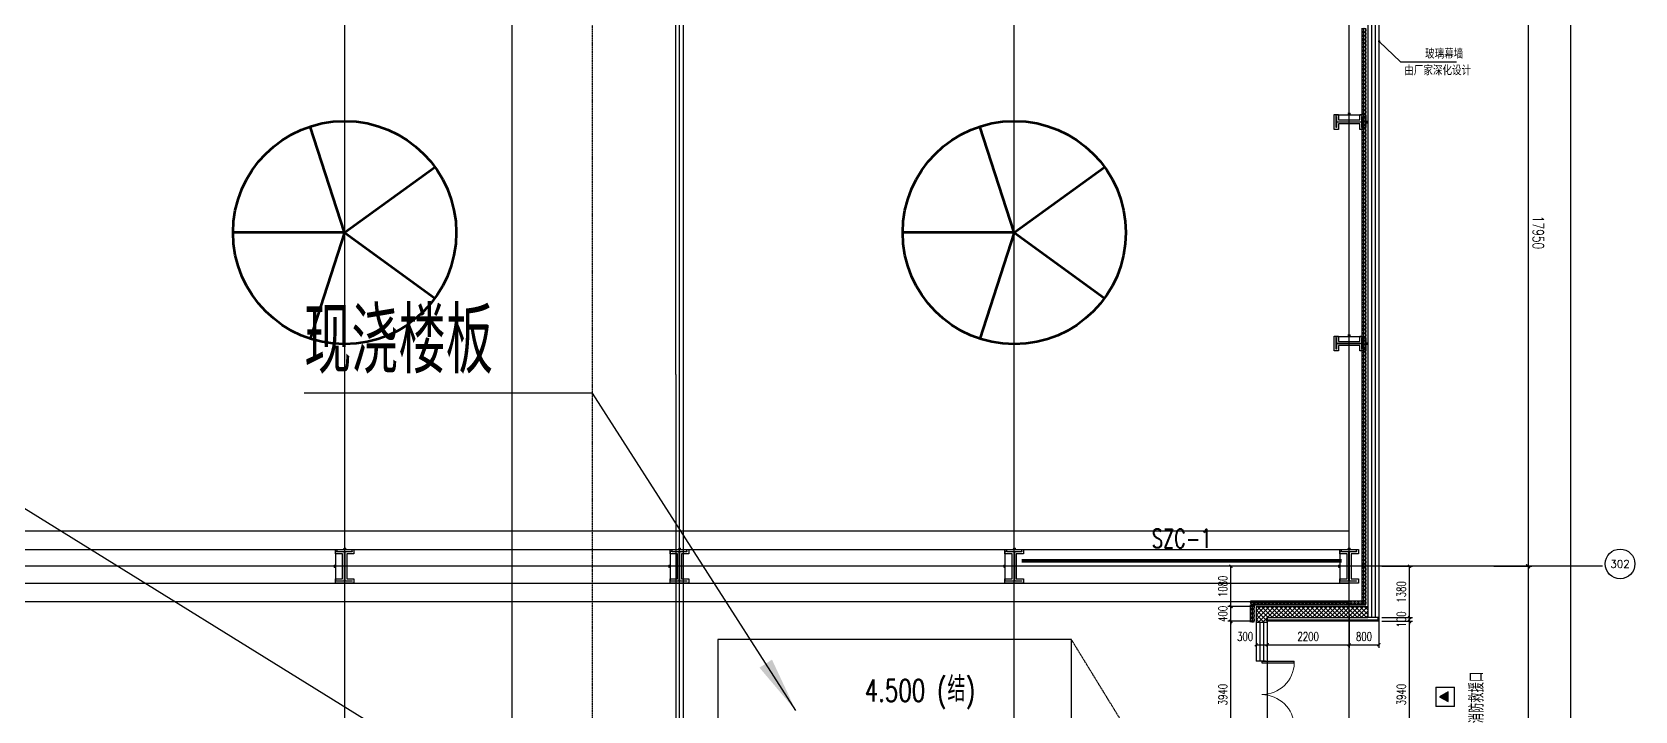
# Model space of a CAD drawing. Extents: x -954573 to 446329, y 489853 to 1226784.
# Drawn here: x -164257 to -121170, y 562979 to 581239 of the extents above; entities that cross this region are included whole.
import ezdxf
from ezdxf.enums import TextEntityAlignment as Align

# ---------------------------------------------------------------- set-up
doc = ezdxf.new("R2010")
doc.units = 0
doc.header["$LTSCALE"] = 10
doc.header["$MEASUREMENT"] = 0
for name, pattern in [('10平面$0$CENTER', [2, 1.25, -0.25, 0.25, -0.25]), ('10平面$0$DOTE', [2.42, 2, -0.2, 0.02, -0.2]), ('10平面$1$DASH', [0.35, 0.25, -0.1])]:
    doc.linetypes.add(name, pattern=pattern)
doc.layers.get('Defpoints').update_dxf_attribs({"color": 210})
for name, color, linetype in [('10平面$0$10平面$0$WINDOW', 8, 'Continuous'), ('10平面$0$A-AXIS-D', 8, 'Continuous'), ('10平面$0$A-AXIS-DOTE', 8, '10平面$0$DOTE'), ('10平面$0$A-AXIS-DP', 8, 'Continuous'), ('10平面$0$A-AXIS-SYMB', 8, 'Continuous'), ('10平面$0$A-CURTAIN', 8, 'Continuous'), ('10平面$0$A-HATCH-2', 8, 'Continuous'), ('10平面$0$A-HRAIL', 8, 'Continuous'), ('10平面$0$A-LIN-V', 8, 'Continuous'), ('10平面$0$A-SFCE', 8, 'Continuous'), ('10平面$0$A-TEXT', 8, 'Continuous'), ('10平面$0$A-WINDOW', 8, 'Continuous'), ('10平面$0$A-加建区域', 252, 'Continuous'), ('10平面$0$AS-COLN', 8, 'Continuous'), ('10平面$0$AS-WALL', 8, 'Continuous'), ('10平面$0$CURTWALL', 8, 'Continuous'), ('10平面$0$DIM_SYMB', 8, 'Continuous'), ('10平面$0$PUB_HATCH', 8, 'Continuous'), ('10平面$0$PUB_TEXT', 8, 'Continuous'), ('10平面$0$RP-N2-01$0$$0$A-WIND-J', 8, 'Continuous'), ('10平面$0$RP-N2-01$0$A-WIND-J', 8, 'Continuous'), ('10平面$0$WINDOW', 8, 'Continuous'), ('A-LIN-V', 9, 'Continuous'), ('建-引出', 3, 'Continuous')]:
    doc.layers.add(name, color=color, linetype=linetype)
doc.layers.add('10平面$0$THIN', color=7, linetype='Continuous', lineweight=0)
doc.layers.add('10平面$0$柱间支撑', color=6, linetype='10平面$0$CENTER', lineweight=0)
doc.styles.add('10平面$0$_TCH_AXIS', font='COMPLEX', dxfattribs={"bigfont": 'GBCBIG'})
doc.styles.add('10平面$0$_TCH_DIM', font='SIMPLEX', dxfattribs={"bigfont": 'GBCBIG'})
doc.styles.add('10平面$0$_TCH_DIM_T3', font='SIMPLEX', dxfattribs={"width": 0.705882, "bigfont": 'GBCBIG'})
doc.styles.add('10平面$0$A-DIM_T3', font='SIMPLEX', dxfattribs={"width": 0.705882, "bigfont": 'GBCBIG'})
doc.styles.add('10平面$0$A-STANDARD', font='SIMPLEX', dxfattribs={"bigfont": 'GBCBIG'})
doc.styles.add('10平面$0$TSSD_Rein', font='tj-romans1.shx', dxfattribs={"width": 0.7, "bigfont": 'tj-hztxt.shx'})
doc.styles.add('A-STANDARD', font='SIMPLEX', dxfattribs={"bigfont": 'GBCBIG'})
doc.dimstyles.new('10平面$0$_TCH_ARCH&&10', dxfattribs={"dimtxt": 29.75, "dimasz": 10, "dimexe": 10, "dimexo": 10, "dimgap": 12.625, "dimtad": 1, "dimdec": 0, "dimzin": 0, "dimdsep": 46, "dimtxsty": '10平面$0$_TCH_DIM_T3', "dimblk": '10平面$0$_ArchTick', "dimcen": 0.09, "dimclrt": 7, "dimazin": 2, "dimtfac": 1, "dimtdec": 0, "dimtix": 1, "dimtmove": 2, "dimatfit": 3, "dimfxl": 0, "dimtolj": 1, "dimtzin": 0, "dimarcsym": 0})
doc.dimstyles.new('10平面$0$_TCH_ARCH&&100', dxfattribs={"dimtxt": 297.5, "dimasz": 100, "dimexe": 100, "dimexo": 100, "dimgap": 126.25, "dimtad": 1, "dimdec": 0, "dimzin": 0, "dimdsep": 46, "dimtxsty": '10平面$0$_TCH_DIM_T3', "dimblk": '10平面$0$_ArchTick', "dimcen": 0.09, "dimclrt": 7, "dimazin": 2, "dimtfac": 1, "dimtdec": 0, "dimtix": 1, "dimtmove": 2, "dimatfit": 3, "dimfxl": 0, "dimtolj": 1, "dimtzin": 0, "dimarcsym": 0})
doc.dimstyles.new('10平面$0$_TCH_ARCH&&80', dxfattribs={"dimtxt": 238, "dimasz": 80, "dimexe": 80, "dimexo": 80, "dimgap": 101, "dimtad": 1, "dimdec": 0, "dimzin": 0, "dimdsep": 46, "dimtxsty": '10平面$0$_TCH_DIM_T3', "dimblk": '10平面$0$_ArchTick', "dimcen": 0.09, "dimclrt": 7, "dimazin": 2, "dimtfac": 1, "dimtdec": 0, "dimtix": 1, "dimtmove": 2, "dimatfit": 3, "dimfxl": 0, "dimtolj": 1, "dimtzin": 0, "dimarcsym": 0})
doc.dimstyles.new('10平面$0$A-DIM&&100', dxfattribs={"dimtxt": 297.5, "dimasz": 100, "dimexe": 100, "dimexo": 100, "dimgap": 126.25, "dimtad": 1, "dimdec": 0, "dimzin": 0, "dimdsep": 46, "dimtxsty": '10平面$0$A-DIM_T3', "dimblk": '10平面$0$_ArchTick', "dimcen": 0.09, "dimclrt": 7, "dimazin": 2, "dimtfac": 1, "dimtdec": 0, "dimtix": 1, "dimtmove": 2, "dimatfit": 3, "dimfxl": 0, "dimtolj": 1, "dimtzin": 0, "dimarcsym": 0})
pattern_1 = [(45, (60, 0), (-60.000061, 60.000061), []), (135, (60, 0), (-60.000061, -60.000061), [])]

# ---------------------------------------------------------------- blocks, each defined once
blk = doc.blocks.new('10平面$0$_ArchTick')
at = {"color": 0, "linetype": 'ByBlock', "const_width": 0.4}
blk.add_lwpolyline([(-0.5, -0.5), (0.5, 0.5)], dxfattribs=at)
blk = doc.blocks.new('*D3007')
at = {"layer": '10平面$0$A-AXIS-D', "color": 0, "lineweight": -2}
for p, q in [((95776, -220000), (96792, -220000)), ((96692, -220000), (96692, -237950)), ((95776, -237950), (96792, -237950))]:
    blk.add_line(p, q, dxfattribs=at)
at = {"layer": 'Defpoints', "color": 0}
for p in [(95676, -220000), (95676, -237950), (96692, -237950)]:
    blk.add_point(p, dxfattribs=at)
at = {"layer": '10平面$0$A-AXIS-D', "color": 0, "lineweight": -2, "xscale": 100, "yscale": 100, "zscale": 100}
for p, rotation in [((96692, -220000), 90), ((96692, -237950), 270)]:
    blk.add_blockref('10平面$0$_ArchTick', p, dxfattribs=dict(at, rotation=rotation))
at = {"layer": '10平面$0$A-AXIS-D', "color": 7, "insert": (96967, -228975), "char_height": 297.5, "attachment_point": 5, "rotation": 270, "style": '10平面$0$A-DIM_T3'}
blk.add_mtext('\\A1;17950', dxfattribs=at)
blk = doc.blocks.new('*D3008')
at = {"layer": '10平面$0$A-AXIS-D', "color": 0, "lineweight": -2}
for p, q in [((95776, -237950), (96792, -237950)), ((96692, -237950), (96692, -255900)), ((95776, -255900), (96792, -255900))]:
    blk.add_line(p, q, dxfattribs=at)
at = {"layer": 'Defpoints', "color": 0}
for p in [(95676, -237950), (95676, -255900), (96692, -255900)]:
    blk.add_point(p, dxfattribs=at)
at = {"layer": '10平面$0$A-AXIS-D', "color": 0, "lineweight": -2, "xscale": 100, "yscale": 100, "zscale": 100}
for p, rotation in [((96692, -237950), 90), ((96692, -255900), 270)]:
    blk.add_blockref('10平面$0$_ArchTick', p, dxfattribs=dict(at, rotation=rotation))
at = {"layer": '10平面$0$A-AXIS-D', "color": 7, "insert": (96967, -246925), "char_height": 297.5, "attachment_point": 5, "rotation": 270, "style": '10平面$0$A-DIM_T3'}
blk.add_mtext('\\A1;17950', dxfattribs=at)
blk = doc.blocks.new('*D3084')
at = {"layer": '10平面$0$A-AXIS-D', "color": 0, "lineweight": -2}
for p, q in [((96036, -183400), (97932, -183400)), ((97832, -183400), (97832, -256600)), ((96036, -256600), (97932, -256600))]:
    blk.add_line(p, q, dxfattribs=at)
at = {"layer": 'Defpoints', "color": 0}
for p in [(95936, -183400), (95936, -256600), (97832, -256600)]:
    blk.add_point(p, dxfattribs=at)
at = {"layer": '10平面$0$A-AXIS-D', "color": 0, "lineweight": -2, "xscale": 100, "yscale": 100, "zscale": 100}
for p, rotation in [((97832, -183400), 90), ((97832, -256600), 270)]:
    blk.add_blockref('10平面$0$_ArchTick', p, dxfattribs=dict(at, rotation=rotation))
at = {"layer": '10平面$0$A-AXIS-D', "color": 7, "insert": (98107, -220000), "char_height": 297.5, "attachment_point": 5, "rotation": 270, "style": '10平面$0$_TCH_DIM_T3'}
blk.add_mtext('\\A1;73200', dxfattribs=at)
blk = doc.blocks.new('10平面$0$4324324')
at = {"layer": '10平面$0$A-HATCH-2', "linetype": '10平面$1$DASH'}
for p, q in [((-313054.2, 567820), (-128854.2, 567820)), ((-313054.2, 567320), (-128854.2, 567320)), ((-313054.2, 566419.9), (-128854.2, 566419.9)), ((-313054.2, 565919.9), (-128854.2, 565919.9))]:
    blk.add_line(p, q, dxfattribs=at)
blk = doc.blocks.new('10平面$0$w4324324')
at = {"layer": '10平面$0$A-HATCH-2', "lineweight": 60}
for q in [(-1694760, 686605), (-1697614, 684532), (-1691907, 684532), (-1696524, 681178), (-1692997, 681178)]:
    blk.add_line((-1694760, 683605), q, dxfattribs=at)
blk.add_circle((-1694760, 683605), 3000, dxfattribs=at)
blk = doc.blocks.new('10平面$0$342343')
at = {"layer": '10平面$0$A-LIN-V'}
for p in [(1048660, -44444), (1048660, -62444)]:
    blk.add_blockref('10平面$0$w4324324', p, dxfattribs=at)
blk = doc.blocks.new('*D3408')
at = {"layer": '10平面$0$A-AXIS-DP', "color": 0, "lineweight": -2}
for p, q in [((-165054, 621030), (-165054, 621079)), ((-165054, 621069), (-164654, 621069)), ((-164654, 621030), (-164654, 621079))]:
    blk.add_line(p, q, dxfattribs=at)
at = {"layer": 'Defpoints', "color": 0}
for p in [(-165054, 621020), (-164654, 621069), (-164654, 621020)]:
    blk.add_point(p, dxfattribs=at)
at = {"layer": '10平面$0$A-AXIS-DP', "color": 0, "lineweight": -2, "xscale": 10, "yscale": 10, "zscale": 10, "rotation": 180}
blk.add_blockref('10平面$0$_ArchTick', (-165054, 621069), dxfattribs=at)
at = {"layer": '10平面$0$A-AXIS-DP', "color": 0, "lineweight": -2, "xscale": 10, "yscale": 10, "zscale": 10}
blk.add_blockref('10平面$0$_ArchTick', (-164654, 621069), dxfattribs=at)
at = {"layer": '10平面$0$A-AXIS-DP', "color": 7, "insert": (-164854, 621096), "char_height": 29.8, "attachment_point": 5, "style": '10平面$0$_TCH_DIM_T3'}
blk.add_mtext('\\A1;400', dxfattribs=at)
blk = doc.blocks.new('*D3409')
at = {"layer": '10平面$0$A-AXIS-DP', "color": 0, "lineweight": -2}
for p, q in [((-165064, 621020), (-165105, 621020)), ((-165095, 620220), (-165095, 621020)), ((-165064, 620220), (-165105, 620220))]:
    blk.add_line(p, q, dxfattribs=at)
at = {"layer": 'Defpoints', "color": 0}
for p in [(-165095, 621020), (-165054, 621020), (-165054, 620220)]:
    blk.add_point(p, dxfattribs=at)
at = {"layer": '10平面$0$A-AXIS-DP', "color": 0, "lineweight": -2, "xscale": 10, "yscale": 10, "zscale": 10}
for p, rotation in [((-165095, 621020), 90), ((-165095, 620220), 270)]:
    blk.add_blockref('10平面$0$_ArchTick', p, dxfattribs=dict(at, rotation=rotation))
at = {"layer": '10平面$0$A-AXIS-DP', "color": 7, "insert": (-165123, 620620), "char_height": 29.8, "attachment_point": 5, "rotation": 90, "style": '10平面$0$_TCH_DIM_T3'}
blk.add_mtext('\\A1;800', dxfattribs=at)
blk = doc.blocks.new('*D3404')
at = {"layer": '10平面$0$A-AXIS-DP', "color": 0, "lineweight": -2}
for p, q in [((-195790, 766880), (-195790, 766929)), ((-195790, 766919), (-195490, 766919)), ((-195490, 766880), (-195490, 766929))]:
    blk.add_line(p, q, dxfattribs=at)
at = {"layer": 'Defpoints', "color": 0}
for p in [(-195790, 766870), (-195490, 766919), (-195490, 766870)]:
    blk.add_point(p, dxfattribs=at)
at = {"layer": '10平面$0$A-AXIS-DP', "color": 0, "lineweight": -2, "xscale": 10, "yscale": 10, "zscale": 10, "rotation": 180}
blk.add_blockref('10平面$0$_ArchTick', (-195790, 766919), dxfattribs=at)
at = {"layer": '10平面$0$A-AXIS-DP', "color": 0, "lineweight": -2, "xscale": 10, "yscale": 10, "zscale": 10}
blk.add_blockref('10平面$0$_ArchTick', (-195490, 766919), dxfattribs=at)
at = {"layer": '10平面$0$A-AXIS-DP', "color": 7, "insert": (-195640, 766946), "char_height": 29.8, "attachment_point": 5, "style": '10平面$0$_TCH_DIM_T3'}
blk.add_mtext('\\A1;300', dxfattribs=at)
blk = doc.blocks.new('*D3405')
at = {"layer": '10平面$0$A-AXIS-DP', "color": 0, "lineweight": -2}
for p, q in [((-195800, 766820), (-195841, 766820)), ((-195831, 766120), (-195831, 766820)), ((-195800, 766120), (-195841, 766120))]:
    blk.add_line(p, q, dxfattribs=at)
at = {"layer": 'Defpoints', "color": 0}
for p in [(-195831, 766820), (-195790, 766820), (-195790, 766120)]:
    blk.add_point(p, dxfattribs=at)
at = {"layer": '10平面$0$A-AXIS-DP', "color": 0, "lineweight": -2, "xscale": 10, "yscale": 10, "zscale": 10}
for p, rotation in [((-195831, 766820), 90), ((-195831, 766120), 270)]:
    blk.add_blockref('10平面$0$_ArchTick', p, dxfattribs=dict(at, rotation=rotation))
at = {"layer": '10平面$0$A-AXIS-DP', "color": 7, "insert": (-195859, 766470), "char_height": 29.8, "attachment_point": 5, "rotation": 90, "style": '10平面$0$_TCH_DIM_T3'}
blk.add_mtext('\\A1;700', dxfattribs=at)
blk = doc.blocks.new('10平面$0$RP-N2-01$0$$0$xfjy')
at = {"layer": '10平面$0$RP-N2-01$0$$0$A-WIND-J'}
h = blk.add_hatch(color=256, dxfattribs=at)
h.dxf.hatch_style = 1
h.paths.add_polyline_path([(1141876, -26214), (1142135, -26214), (1142005, -25989)])
at = {"layer": '10平面$0$RP-N2-01$0$$0$A-WIND-J', "const_width": 25}
blk.add_lwpolyline([(1141755, -25889), (1141755, -26389), (1142255, -26389), (1142255, -25889)], close=True, dxfattribs=at)
at = {"layer": '10平面$0$RP-N2-01$0$$0$A-WIND-J'}
for points in [[(1141755, -26389), (1142255, -26389), (1142255, -25889), (1141755, -25889)], [(1141876, -26214), (1142135, -26214), (1142005, -25989)]]:
    blk.add_lwpolyline(points, close=True, dxfattribs=at)
blk = doc.blocks.new('10平面$0$RP-N2-01$0$xfjy')
at = {"layer": '10平面$0$RP-N2-01$0$$0$A-WIND-J'}
blk.add_blockref('10平面$0$RP-N2-01$0$$0$xfjy', (0, 0), dxfattribs=at)
blk = doc.blocks.new('10平面$0$1232')
at = {"layer": '10平面$0$RP-N2-01$0$A-WIND-J', "rotation": 90}
blk.add_blockref('10平面$0$RP-N2-01$0$xfjy', (-152409, -578645, 0), dxfattribs=at)
at = {"layer": '10平面$0$A-TEXT', "style": '10平面$0$_TCH_DIM'}
blk.add_text('消防救援口', height=384.1, rotation=90, dxfattribs=at).set_placement((-125237, 562649, 0))
blk = doc.blocks.new('10平面$0$333')
at = {"layer": '10平面$0$A-加建区域', "linetype": '10平面$1$DASH'}
for p, q in [((-146958.2, 584432), (-146954.2, 552120)), ((-146758.2, 584432), (-146754.2, 552120))]:
    blk.add_line(p, q, dxfattribs=at)
blk = doc.blocks.new('10平面$0$23124232432')
at = {"layer": '10平面$0$柱间支撑', "const_width": 100}
blk.add_lwpolyline([(-129054, 567020), (-137654, 567020)], dxfattribs=at)
at = {"layer": '10平面$0$THIN', "style": '10平面$0$TSSD_Rein', "width": 0.7}
blk.add_text('SZC-1', height=500, dxfattribs=at).set_placement((-133354, 567220), align=Align.BOTTOM_CENTER)
blk = doc.blocks.new('10平面$0$99平面图例外参$0$$LinePat$圆环')
for points in [[(0, 150), (300, 150)], [(0, 0), (300, 0)], [(0, -150), (300, -150)]]:
    blk.add_lwpolyline(points)
at = {"color": 0}
blk.add_circle((150, 0), 150, dxfattribs=at)
blk = doc.blocks.new('10平面$0$34242343243')
at = {"layer": '10平面$0$A-HRAIL', "yscale": 0.3333333333333333, "zscale": 0.3333333333333333, "rotation": 90}
for p, xscale in [((-128454, 581239), 0.3333686689378101), ((-128454, 581139), 0.3333686689378101), ((-128454, 581039), 0.3333686689378101), ((-128454, 580939), 0.3333686689378101), ((-128454, 580839), 0.3333686689378101), ((-128454, 580739), 0.3333686689378101), ((-128454, 580639), 0.3333686689378101), ((-128454, 580539), 0.3333686689378101), ((-128454, 580439), 0.3333686689378101), ((-128454, 580339), 0.3333686689378101), ((-128454, 580239), 0.3333686689378101), ((-128454, 580139), 0.3333686689378101), ((-128454, 580039), 0.3333686689378101), ((-128454, 579938), 0.3333686689378101), ((-128454, 579838), 0.3333686689378101), ((-128454, 579738), 0.3333686689378101), ((-128454, 579638), 0.3333686689378101), ((-128454, 579538), 0.3333686689378101), ((-128454, 579438), 0.3333686689378101), ((-128454, 579338), 0.3333686689378101), ((-128454, 579238), 0.3333686689378101), ((-128454, 579138), 0.3333686689378101), ((-128454, 579038), 0.3333686689378101), ((-128454, 578938), 0.3333686689378101), ((-128454, 578838), 0.3333686689378101), ((-128454, 578738), 0.3333686689378101), ((-128454, 578638), 0.3333686689378101), ((-128454, 578538), 0.3333686689378101), ((-128454, 578438), 0.3333686689378101), ((-128454, 578338), 0.3333686689378101), ((-128454, 578238), 0.3333686689378101), ((-128454, 578138), 0.3333686689378101), ((-128454, 578038), 0.3333686689378101), ((-128454, 577938), 0.3333686689378101), ((-128454, 577838), 0.3333686689378101), ((-128454, 577738), 0.3333686689378101), ((-128454, 577638), 0.3333686689378101), ((-128454, 577538), 0.3333686689378101), ((-128454, 577438), 0.3333686689378101), ((-128454, 577338), 0.3333686689378101), ((-128454, 577238), 0.3333686689378101), ((-128454, 577138), 0.3333686689378101), ((-128454, 577038), 0.3333686689378101), ((-128454, 576938), 0.3333686689378101), ((-128454, 576838), 0.3333686689378101), ((-128454, 576738), 0.3333686689378101), ((-128454, 576638), 0.3333686689378101), ((-128454, 576538), 0.3333686689378101), ((-128454, 576438), 0.3333686689378101), ((-128454, 576338), 0.3333686689378101), ((-128454, 576238), 0.3333686689378101), ((-128454, 576138), 0.3333686689378101), ((-128454, 576038), 0.3333686689378101), ((-128454, 575938), 0.3333686689378101), ((-128454, 575838), 0.3333686689378101), ((-128454, 575738), 0.3333686689378101), ((-128454, 575638), 0.3333686689378101), ((-128454, 575538), 0.3333686689378101), ((-128454, 575438), 0.3333686689378101), ((-128454, 575338), 0.3333686689378101), ((-128454, 575238), 0.3333686689378101), ((-128454, 575138), 0.3333686689378101), ((-128454, 575038), 0.3333686689378101), ((-128454, 574938), 0.3333686689378101), ((-128454, 574838), 0.3333686689378101), ((-128454, 574738), 0.3333686689378101), ((-128454, 574638), 0.3333686689378101), ((-128454, 574538), 0.3333686689378101), ((-128454, 574438), 0.3333686689378101), ((-128454, 574338), 0.3333686689378101), ((-128454, 574238), 0.3333686689378101), ((-128454, 574138), 0.3333686689378101), ((-128454, 574038), 0.3333686689378101), ((-128454, 573938), 0.3333686689378101), ((-128454, 573838), 0.3333686689378101), ((-128454, 573738), 0.3333686689378101), ((-128454, 573638), 0.3333686689378101), ((-128454, 573538), 0.3333686689378101), ((-128454, 573438), 0.3333686689378101), ((-128454, 573338), 0.3333686689378101), ((-128454, 573238), 0.3333686689378101), ((-128454, 573138), 0.3333686689378101), ((-128454, 573038), 0.3333686689378101), ((-128454, 572938), 0.3333686689378101), ((-128454, 572838), 0.3333686689378101), ((-128454, 572738), 0.3333686689378101), ((-128454, 572638), 0.3333686689378101), ((-128454, 572538), 0.3333686689378101), ((-128454, 572438), 0.3333686689378101), ((-128454, 572338), 0.3333686689378101), ((-128454, 572238), 0.3333686689378101), ((-128454, 572138), 0.3333686689378101), ((-128454, 572038), 0.3333686689378101), ((-128454, 571938), 0.3333686689378101), ((-128454, 571838), 0.3333686689378101), ((-128454, 571738), 0.3333686689378101), ((-128454, 571638), 0.3333686689378101), ((-128454, 571538), 0.3333686689378101), ((-128454, 571438), 0.3333686689378101), ((-128454, 571338), 0.3333686689378101), ((-128454, 571238), 0.3333686689378101), ((-128454, 571138), 0.3333686689378101), ((-128454, 571038), 0.3333686689378101), ((-128454, 570938), 0.3333686689378101), ((-128454, 570838), 0.3333686689378101), ((-128454, 570738), 0.3333686689378101), ((-128454, 570638), 0.3333686689378101), ((-128454, 570537), 0.3333686689378101), ((-128454, 570437), 0.3333686689378101), ((-128454, 570337), 0.3333686689378101), ((-128454, 570237), 0.3333686689378101), ((-128454, 570137), 0.3333686689378101), ((-128454, 570037), 0.3333686689378101), ((-128454, 569937), 0.3333686689378101), ((-128454, 569837), 0.3333686689378101), ((-128454, 569737), 0.3333686689378101), ((-128454, 569637), 0.3333686689378101), ((-128454, 569537), 0.3333686689378101), ((-128454, 569437), 0.3333686689378101), ((-128454, 569337), 0.3333686689378101), ((-128454, 569237), 0.3333686689378101), ((-128454, 569137), 0.3333686689378101), ((-128454, 569037), 0.3333686689378101), ((-128454, 568937), 0.3333686689378101), ((-128454, 568837), 0.3333686689378101), ((-128454, 568737), 0.3333686689378101), ((-128454, 568637), 0.3333686689378101), ((-128454, 568537), 0.3333686689378101), ((-128454, 568437), 0.3333686689378101), ((-128454, 568337), 0.3333686689378101), ((-128454, 568237), 0.3333686689378101), ((-128454, 568137), 0.3333686689378101), ((-128454, 568037), 0.3333686689378101), ((-128454, 567937), 0.3333686689378101), ((-128454, 567837), 0.3333686689378101), ((-128454, 567737), 0.3333686689378101), ((-128454, 567637), 0.3333686689378101), ((-128454, 567537), 0.3333686689378101), ((-128454, 567437), 0.3333686689378101), ((-128454, 567337), 0.3333686689378101), ((-128454, 567237), 0.3333686689378101), ((-128454, 567137), 0.3333686689378101), ((-128454, 567037), 0.3333686689378101), ((-128454, 566937), 0.3333686689378101), ((-128454, 566837), 0.3333686689378101), ((-128454, 566737), 0.3333686689378101), ((-128454, 566637), 0.3333686689378101), ((-128454, 566537), 0.3333686689378101), ((-128454, 566437), 0.3333686689378101), ((-128454, 566337), 0.3333686689378101), ((-128454, 566237), 0.3333686689378101), ((-128454, 566137), 0.3333686689378101), ((-131454, 565720), 0.3916666672227438), ((-128454, 566037), 0.3333686689378101), ((-128454, 565937), 0.3333686689378101), ((-128454, 565837), 0.3333686689378101), ((-131454, 565602), 0.3916666672227438), ((-131454, 565485), 0.3916666672227438), ((-131454, 565367), 0.3916666672227438)]:
    blk.add_blockref('10平面$0$99平面图例外参$0$$LinePat$圆环', p, dxfattribs=dict(at, xscale=xscale))
at = {"layer": '10平面$0$A-HRAIL', "xscale": 0.3333333327878446, "yscale": 0.3333333327878446, "zscale": 0.3333333327878446}
for p in [(-131504, 565887), (-131404, 565887), (-131304, 565887), (-131204, 565887), (-131104, 565887), (-131004, 565887), (-130904, 565887), (-130804, 565887), (-130704, 565887), (-130604, 565887), (-130504, 565887), (-130404, 565887), (-130304, 565887), (-130204, 565887), (-130104, 565887), (-130004, 565887), (-129904, 565887), (-129804, 565887), (-129704, 565887), (-129604, 565887), (-129504, 565887), (-129404, 565887), (-129304, 565887), (-129204, 565887), (-129104, 565887), (-129004, 565887), (-128904, 565887), (-128804, 565887), (-128704, 565887), (-128604, 565887), (-128504, 565887)]:
    blk.add_blockref('10平面$0$99平面图例外参$0$$LinePat$圆环', p, dxfattribs=at)
blk = doc.blocks.new('*D3803')
at = {"layer": '10平面$0$A-AXIS-DP', "color": 0, "lineweight": -2}
for p, q in [((-127974, 565390), (-127150, 565390)), ((-127230, 561450), (-127230, 565390)), ((-127974, 561450), (-127150, 561450))]:
    blk.add_line(p, q, dxfattribs=at)
at = {"layer": 'Defpoints', "color": 0}
for p in [(-128054, 565390), (-127230, 565390), (-128054, 561450)]:
    blk.add_point(p, dxfattribs=at)
at = {"layer": '10平面$0$A-AXIS-DP', "color": 0, "lineweight": -2, "xscale": 80, "yscale": 80, "zscale": 80}
for p, rotation in [((-127230, 565390), 90), ((-127230, 561450), 270)]:
    blk.add_blockref('10平面$0$_ArchTick', p, dxfattribs=dict(at, rotation=rotation))
at = {"layer": '10平面$0$A-AXIS-DP', "color": 7, "insert": (-127450, 563420), "char_height": 238, "attachment_point": 5, "rotation": 90, "style": '10平面$0$_TCH_DIM_T3'}
blk.add_mtext('\\A1;3940', dxfattribs=at)
blk = doc.blocks.new('*D3804')
at = {"layer": '10平面$0$A-AXIS-DP', "color": 0, "lineweight": -2}
for p, q in [((-127974, 565490), (-127150, 565490)), ((-127974, 565390), (-127150, 565390)), ((-127230, 565490), (-127230, 565570)), ((-127230, 565390), (-127230, 565490)), ((-127230, 565390), (-127230, 565310))]:
    blk.add_line(p, q, dxfattribs=at)
at = {"layer": 'Defpoints', "color": 0}
for p in [(-128054, 565490), (-128054, 565390), (-127230, 565490)]:
    blk.add_point(p, dxfattribs=at)
at = {"layer": '10平面$0$A-AXIS-DP', "color": 0, "lineweight": -2, "xscale": 80, "yscale": 80, "zscale": 80}
for p, rotation in [((-127230, 565490), 270), ((-127230, 565390), 90)]:
    blk.add_blockref('10平面$0$_ArchTick', p, dxfattribs=dict(at, rotation=rotation))
at = {"layer": '10平面$0$A-AXIS-DP', "color": 7, "insert": (-127450, 565440), "char_height": 238, "attachment_point": 5, "rotation": 90, "style": '10平面$0$_TCH_DIM_T3'}
blk.add_mtext('\\A1;100', dxfattribs=at)
blk = doc.blocks.new('*D3805')
at = {"layer": '10平面$0$A-AXIS-DP', "color": 0, "lineweight": -2}
for p, q in [((-127974, 566870), (-127150, 566870)), ((-127230, 565490), (-127230, 566870)), ((-127974, 565490), (-127150, 565490))]:
    blk.add_line(p, q, dxfattribs=at)
at = {"layer": 'Defpoints', "color": 0}
for p in [(-128054, 566870), (-127230, 566870), (-128054, 565490)]:
    blk.add_point(p, dxfattribs=at)
at = {"layer": '10平面$0$A-AXIS-DP', "color": 0, "lineweight": -2, "xscale": 80, "yscale": 80, "zscale": 80}
for p, rotation in [((-127230, 566870), 90), ((-127230, 565490), 270)]:
    blk.add_blockref('10平面$0$_ArchTick', p, dxfattribs=dict(at, rotation=rotation))
at = {"layer": '10平面$0$A-AXIS-DP', "color": 7, "insert": (-127450, 566180), "char_height": 238, "attachment_point": 5, "rotation": 90, "style": '10平面$0$_TCH_DIM_T3'}
blk.add_mtext('\\A1;1380', dxfattribs=at)
blk = doc.blocks.new('*D3913')
at = {"layer": '10平面$0$A-AXIS-DP', "color": 0, "lineweight": -2}
for p, q in [((-131434, 566870), (-132110, 566870)), ((-132030, 565790), (-132030, 566870)), ((-131434, 565790), (-132110, 565790))]:
    blk.add_line(p, q, dxfattribs=at)
at = {"layer": 'Defpoints', "color": 0}
for p in [(-132030, 566870), (-131354, 566870), (-131354, 565790)]:
    blk.add_point(p, dxfattribs=at)
at = {"layer": '10平面$0$A-AXIS-DP', "color": 0, "lineweight": -2, "xscale": 80, "yscale": 80, "zscale": 80}
for p, rotation in [((-132030, 566870), 90), ((-132030, 565790), 270)]:
    blk.add_blockref('10平面$0$_ArchTick', p, dxfattribs=dict(at, rotation=rotation))
at = {"layer": '10平面$0$A-AXIS-DP', "color": 7, "insert": (-132250, 566330), "char_height": 238, "attachment_point": 5, "rotation": 90, "style": '10平面$0$_TCH_DIM_T3'}
blk.add_mtext('\\A1;1080', dxfattribs=at)
blk = doc.blocks.new('*D3914')
at = {"layer": '10平面$0$A-AXIS-DP', "color": 0, "lineweight": -2}
for p, q in [((-131434, 565790), (-132110, 565790)), ((-132030, 565790), (-132030, 565870)), ((-132030, 565390), (-132030, 565790)), ((-131434, 565390), (-132110, 565390)), ((-132030, 565390), (-132030, 565310))]:
    blk.add_line(p, q, dxfattribs=at)
at = {"layer": 'Defpoints', "color": 0}
for p in [(-132030, 565790), (-131354, 565790), (-131354, 565390)]:
    blk.add_point(p, dxfattribs=at)
at = {"layer": '10平面$0$A-AXIS-DP', "color": 0, "lineweight": -2, "xscale": 80, "yscale": 80, "zscale": 80}
for p, rotation in [((-132030, 565790), 270), ((-132030, 565390), 90)]:
    blk.add_blockref('10平面$0$_ArchTick', p, dxfattribs=dict(at, rotation=rotation))
at = {"layer": '10平面$0$A-AXIS-DP', "color": 7, "insert": (-132250, 565590), "char_height": 238, "attachment_point": 5, "rotation": 90, "style": '10平面$0$_TCH_DIM_T3'}
blk.add_mtext('\\A1;400', dxfattribs=at)
blk = doc.blocks.new('*D3915')
at = {"layer": '10平面$0$A-AXIS-DP', "color": 0, "lineweight": -2}
for p, q in [((-131434, 565390), (-132110, 565390)), ((-132030, 561450), (-132030, 565390)), ((-131434, 561450), (-132110, 561450))]:
    blk.add_line(p, q, dxfattribs=at)
at = {"layer": 'Defpoints', "color": 0}
for p in [(-132030, 565390), (-131354, 565390), (-131354, 561450)]:
    blk.add_point(p, dxfattribs=at)
at = {"layer": '10平面$0$A-AXIS-DP', "color": 0, "lineweight": -2, "xscale": 80, "yscale": 80, "zscale": 80}
for p, rotation in [((-132030, 565390), 90), ((-132030, 561450), 270)]:
    blk.add_blockref('10平面$0$_ArchTick', p, dxfattribs=dict(at, rotation=rotation))
at = {"layer": '10平面$0$A-AXIS-DP', "color": 7, "insert": (-132250, 563420), "char_height": 238, "attachment_point": 5, "rotation": 90, "style": '10平面$0$_TCH_DIM_T3'}
blk.add_mtext('\\A1;3940', dxfattribs=at)
blk = doc.blocks.new('*D3917')
at = {"layer": '10平面$0$A-AXIS-DP', "color": 0, "lineweight": -2}
for p, q in [((-128854, 565529), (-128854, 564680)), ((-128054, 565529), (-128054, 564680)), ((-128854, 564760), (-128054, 564760))]:
    blk.add_line(p, q, dxfattribs=at)
at = {"layer": 'Defpoints', "color": 0}
for p in [(-128854, 565609), (-128054, 565609), (-128054, 564760)]:
    blk.add_point(p, dxfattribs=at)
at = {"layer": '10平面$0$A-AXIS-DP', "color": 0, "lineweight": -2, "xscale": 80, "yscale": 80, "zscale": 80, "rotation": 180}
blk.add_blockref('10平面$0$_ArchTick', (-128854, 564760), dxfattribs=at)
at = {"layer": '10平面$0$A-AXIS-DP', "color": 0, "lineweight": -2, "xscale": 80, "yscale": 80, "zscale": 80}
blk.add_blockref('10平面$0$_ArchTick', (-128054, 564760), dxfattribs=at)
at = {"layer": '10平面$0$A-AXIS-DP', "color": 7, "insert": (-128454, 564980), "char_height": 238, "attachment_point": 5, "style": '10平面$0$_TCH_DIM_T3'}
blk.add_mtext('\\A1;800', dxfattribs=at)
blk = doc.blocks.new('*D3918')
at = {"layer": '10平面$0$A-AXIS-DP', "color": 0, "lineweight": -2}
for p, q in [((-131054, 565529), (-131054, 564680)), ((-128854, 565529), (-128854, 564680)), ((-131054, 564760), (-128854, 564760))]:
    blk.add_line(p, q, dxfattribs=at)
at = {"layer": 'Defpoints', "color": 0}
for p in [(-131054, 565609), (-128854, 565609), (-128854, 564760)]:
    blk.add_point(p, dxfattribs=at)
at = {"layer": '10平面$0$A-AXIS-DP', "color": 0, "lineweight": -2, "xscale": 80, "yscale": 80, "zscale": 80, "rotation": 180}
blk.add_blockref('10平面$0$_ArchTick', (-131054, 564760), dxfattribs=at)
at = {"layer": '10平面$0$A-AXIS-DP', "color": 0, "lineweight": -2, "xscale": 80, "yscale": 80, "zscale": 80}
blk.add_blockref('10平面$0$_ArchTick', (-128854, 564760), dxfattribs=at)
at = {"layer": '10平面$0$A-AXIS-DP', "color": 7, "insert": (-129954, 564980), "char_height": 238, "attachment_point": 5, "style": '10平面$0$_TCH_DIM_T3'}
blk.add_mtext('\\A1;2200', dxfattribs=at)
blk = doc.blocks.new('*D3919')
at = {"layer": '10平面$0$A-AXIS-DP', "color": 0, "lineweight": -2}
for p, q in [((-131354, 565529), (-131354, 564680)), ((-131054, 565529), (-131054, 564680)), ((-131354, 564760), (-131054, 564760))]:
    blk.add_line(p, q, dxfattribs=at)
at = {"layer": 'Defpoints', "color": 0}
for p in [(-131354, 565609), (-131054, 565609), (-131054, 564760)]:
    blk.add_point(p, dxfattribs=at)
at = {"layer": '10平面$0$A-AXIS-DP', "color": 0, "lineweight": -2, "xscale": 80, "yscale": 80, "zscale": 80, "rotation": 180}
blk.add_blockref('10平面$0$_ArchTick', (-131354, 564760), dxfattribs=at)
at = {"layer": '10平面$0$A-AXIS-DP', "color": 0, "lineweight": -2, "xscale": 80, "yscale": 80, "zscale": 80}
blk.add_blockref('10平面$0$_ArchTick', (-131054, 564760), dxfattribs=at)
at = {"layer": '10平面$0$A-AXIS-DP', "color": 7, "insert": (-131650, 564980), "char_height": 238, "attachment_point": 5, "style": '10平面$0$_TCH_DIM_T3'}
blk.add_mtext('\\A1;300', dxfattribs=at)
blk = doc.blocks.new('10平面$0$10平面$0$$DorLib2D$00000002')
for p, q in [((-0.5, 0), (-0.5, 0.4875)), ((-0.475, 0.4875), (-0.5, 0.4875)), ((-0.475, 0), (-0.475, 0.4875)), ((0.475, 0), (0.475, 0.4875)), ((0.475, 0.4875), (0.5, 0.4875)), ((0.5, 0), (0.5, 0.4875)), ((-0.5, 0), (-0.475, 0)), ((0.5, 0), (0.475, 0))]:
    blk.add_line(p, q)
at = {"lineweight": 13}
for centre, start, end in [((-0.4875, 0), 0, 88.53072), ((0.4875, 0), 91.46928, 180)]:
    blk.add_arc(centre, 0.4875, start, end, dxfattribs=at)
blk = doc.blocks.new('10平面$0$dote')
at = {"layer": '10平面$0$A-AXIS-D'}
blk.add_circle((99166, -237885.7), 400, dxfattribs=at)
at = {"layer": '10平面$0$A-AXIS-DOTE'}
blk.add_line((91882.2, -264080), (91882.2, 36662.3), dxfattribs=at)
at = {"layer": '10平面$0$A-AXIS-DOTE', "ltscale": 2}
for p, q in [((64882.2, -264080), (64882.2, -167560.7)), ((69382.2, -264080), (69382.2, -167560.7)), ((73882.2, -264080), (73882.2, -167560.7)), ((82882.2, -264080), (82882.2, -167560.7)), ((98696.4, -237950), (-97273.6, -237950))]:
    blk.add_line(p, q, dxfattribs=at)
at = {"layer": '10平面$0$DIM_SYMB', "linetype": '10平面$1$DASH', "ltscale": 3}
blk.add_lwpolyline([(71542.3, -265870), (71542.3, -177720)], dxfattribs=at)
at = {"layer": '10平面$0$PUB_TEXT', "style": '10平面$0$_TCH_AXIS'}
blk.add_text('302', height=206.28, dxfattribs=at).set_placement((98905.6, -237988.9), (99426.3, -237988.9), align=Align.FIT)
at = {"layer": '10平面$0$A-AXIS-D'}
for base, p1, p2, dimstyle, picture, middle in [((97831.9, -256600.1), (95936.4, -183400), (95936.4, -256600.1), '10平面$0$_TCH_ARCH&&100', '*D3084', (98106.9, -220000)), ((96692.2, -237950), (95676.4, -220000), (95676.4, -237950), '10平面$0$A-DIM&&100', '*D3007', (96967.2, -228975)), ((96692.2, -255900), (95676.4, -237950), (95676.4, -255900), '10平面$0$A-DIM&&100', '*D3008', (96967.2, -246925))]:
    dim = blk.add_linear_dim(base=base, p1=p1, p2=p2, angle=270, dimstyle=dimstyle, override={"dimgap": 0}, dxfattribs=at)
    dim.commit()
    dim.dimension.update_dxf_attribs({"geometry": picture, "text_midpoint": middle, "dimtype": 129, "text_rotation": 270})
blk = doc.blocks.new('10平面$0$w42343243')
at = {"layer": '10平面$0$A-HATCH-2'}
blk.add_lwpolyline([(-165104.2, 621070), (-164604.2, 621070), (-164604.2, 620958), (-164800.2, 620958), (-164800.2, 620282), (-164604.2, 620282), (-164604.2, 620170), (-165104.2, 620170), (-165104.2, 620282), (-164908.2, 620282), (-164908.2, 620958), (-165104.2, 620958)], close=True, dxfattribs=at)
at = {"layer": '10平面$0$AS-COLN', "color": 3}
blk.add_lwpolyline([(-165054.2, 621020), (-164654.2, 621020), (-164654.2, 621008), (-164850.2, 621008), (-164850.2, 620232), (-164654.2, 620232), (-164654.2, 620220), (-165054.2, 620220), (-165054.2, 620232), (-164858.2, 620232), (-164858.2, 621008), (-165054.2, 621008)], close=True, dxfattribs=at)
at = {"layer": '10平面$0$A-AXIS-DP'}
for p1, p2, distance, picture, middle in [((-165054.2, 620220), (-165054.2, 621020), 41.2, '*D3409', (-165122.9, 620620)), ((-165054.2, 621020), (-164654.2, 621020), 48.8, '*D3408', (-164854.2, 621096.2))]:
    dim = blk.add_aligned_dim(p1=p1, p2=p2, distance=distance, dimstyle='10平面$0$_TCH_ARCH&&10', dxfattribs=at)
    dim.commit()
    dim.dimension.update_dxf_attribs({"geometry": picture, "text_midpoint": middle})
blk = doc.blocks.new('10平面$0$nt66')
at = {"layer": '10平面$0$A-HATCH-2'}
blk.add_lwpolyline([(-195840, 766870), (-195440, 766870), (-195440, 766758), (-195586, 766758), (-195586, 766182), (-195440, 766182), (-195440, 766070), (-195840, 766070), (-195840, 766182), (-195694, 766182), (-195694, 766758), (-195840, 766758)], close=True, dxfattribs=at)
at = {"layer": '10平面$0$AS-COLN'}
blk.add_lwpolyline([(-195790, 766820), (-195490, 766820), (-195490, 766808), (-195636, 766808), (-195636, 766132), (-195490, 766132), (-195490, 766120), (-195790, 766120), (-195790, 766132), (-195644, 766132), (-195644, 766808), (-195790, 766808)], close=True, dxfattribs=at)
at = {"layer": '10平面$0$A-AXIS-DP'}
for p1, p2, distance, picture, middle in [((-195790, 766870), (-195490, 766870), 48.8, '*D3404', (-195640, 766946.2)), ((-195790, 766120), (-195790, 766820), 41.2, '*D3405', (-195858.7, 766470))]:
    dim = blk.add_aligned_dim(p1=p1, p2=p2, distance=distance, dimstyle='10平面$0$_TCH_ARCH&&10', dxfattribs=at)
    dim.commit()
    dim.dimension.update_dxf_attribs({"geometry": picture, "text_midpoint": middle})
blk = doc.blocks.new('10平面$0$42343')
at = {"rotation": 270}
for p in [(-895324, 383180), (-895324, 377222)]:
    blk.add_blockref('10平面$0$nt66', p, dxfattribs=at)
at = {"layer": '10平面$0$A-WINDOW'}
for p in [(9000, -53750), (18000, -53750), (27000, -53750), (36000, -53750)]:
    blk.add_blockref('10平面$0$w42343243', p, dxfattribs=at)
blk = doc.blocks.new('10平面')
at = {"layer": '10平面$0$PUB_HATCH'}
h = blk.add_hatch(dxfattribs=at)
h.set_pattern_fill('多孔材料', color=256, scale=30, style=0)
h.set_pattern_definition(pattern_1)
h.paths.add_polyline_path([(-131354.2, 565790), (-131054.2, 565490), (-128354.2, 565490), (-128354.2, 565790)])
h = blk.add_hatch(dxfattribs=at)
h.set_pattern_fill('多孔材料', color=256, scale=30, style=0)
h.set_pattern_definition(pattern_1)
h.paths.add_polyline_path([(-131354.2, 565790), (-131354.2, 565370), (-131054.2, 565370), (-131054.2, 565490)])
at = {"layer": '10平面$0$10平面$0$WINDOW'}
blk.add_line((-131054.2, 564318.5), (-131054.2, 562518.5), dxfattribs=at)
at = {"layer": '10平面$0$A-AXIS-DOTE'}
blk.add_line((-128354.2, 551920), (-136320, 564900.2), dxfattribs=at)
at = {"layer": '10平面$0$A-AXIS-SYMB'}
for p, q in [((-128045.2, 580988.2), (-127470, 580440)), ((-127470, 580440), (-125970, 580440))]:
    blk.add_line(p, q, dxfattribs=at)
at = {"layer": '10平面$0$A-AXIS-SYMB', "const_width": 32}
blk.add_lwpolyline([(-128056.8, 580999.2, 1), (-128033.6, 580977.1, 1)], format="xyb", close=True, dxfattribs=at)
at = {"layer": '10平面$0$A-CURTAIN'}
for points in [[(-128054.2, 565490), (-128054.2, 565390), (-131054.2, 565390)], [(-128084.2, 565490), (-128084.2, 565420), (-131054.2, 565420)]]:
    blk.add_lwpolyline(points, dxfattribs=at)
at = {"layer": '10平面$0$A-SFCE'}
blk.add_lwpolyline([(-145820, 561500.2), (-136320, 561500.2), (-136320, 564900.2), (-145820, 564900.2)], close=True, dxfattribs=at)
at = {"layer": '10平面$0$AS-WALL'}
for p, q in [((-131354.2, 565790), (-128354.2, 565790)), ((-131354.2, 565790), (-131354.2, 565370)), ((-128354.2, 565790), (-128354.2, 565490)), ((-131354.2, 565370), (-131054.2, 565370)), ((-131054.2, 565490), (-128354.2, 565490)), ((-131054.2, 565370), (-131054.2, 565490))]:
    blk.add_line(p, q, dxfattribs=at)
at = {"layer": '10平面$0$CURTWALL'}
for p, q in [((-128354.2, 594340), (-128354.2, 565490)), ((-128254.2, 594340), (-128254.2, 565490)), ((-128154.2, 594340), (-128154.2, 565490)), ((-128054.2, 594340), (-128054.2, 565490)), ((-128054.2, 565490), (-128354.2, 565490))]:
    blk.add_line(p, q, dxfattribs=at)
at = {"layer": '10平面$0$WINDOW'}
for p, q in [((-131354.2, 565370), (-131354.2, 564318.5)), ((-131254.2, 565370), (-131254.2, 564318.5)), ((-131154.2, 565370), (-131154.2, 564318.5)), ((-131054.2, 565370), (-131054.2, 564318.5)), ((-131104.2, 564318.5), (-131354.2, 564318.5))]:
    blk.add_line(p, q, dxfattribs=at)
blk.add_blockref('10平面$0$1232', (0, 0))
at = {"layer": '10平面$0$10平面$0$WINDOW', "xscale": -1800, "yscale": 1800, "zscale": 300, "rotation": 270.0000000014825}
blk.add_blockref('10平面$0$10平面$0$$DorLib2D$00000002', (-131204.2, 563418.5), dxfattribs=at)
at = {"layer": '10平面$0$A-AXIS-DP'}
blk.add_blockref('10平面$0$333', (0, 0), dxfattribs=at)
at = {"layer": '10平面$0$A-LIN-V', "rotation": 90}
blk.add_blockref('10平面$0$342343', (483306.5, 1221945), dxfattribs=at)
at = {"layer": '10平面$0$A-WINDOW'}
for name in ['10平面$0$42343', '10平面$0$4324324']:
    blk.add_blockref(name, (0, 0), dxfattribs=at)
at = {"layer": '10平面$0$AS-WALL'}
blk.add_blockref('10平面$0$dote', (-220736.4, 804820), dxfattribs=at)
at = {"layer": '10平面$0$DIM_SYMB'}
blk.add_blockref('10平面$0$34242343243', (0, 0), dxfattribs=at)
at = {"layer": '10平面$0$柱间支撑'}
blk.add_blockref('10平面$0$23124232432', (0, 0), dxfattribs=at)
at = {"layer": '10平面$0$PUB_TEXT'}
for s, height, style, p in [('玻璃幕墙', 270.07, '10平面$0$_TCH_DIM', (-126810.6, 580524)), ('由厂家深化设计', 270.07, '10平面$0$_TCH_DIM', (-127370.6, 580076)), ('结', 675.2, '10平面$0$A-STANDARD', (-139651.4, 563230.5))]:
    blk.add_text(s, height=height, dxfattribs=dict(at, style=style)).set_placement(p)
at = {"layer": '10平面$0$PUB_TEXT', "style": '10平面$0$A-STANDARD', "width": 0.705882}
for s, p in [('4.500', (-141871.4, 563230.5)), ('(', (-139931.4, 563230.5)), (')', (-139159.9, 563230.5))]:
    blk.add_text(s, height=595, dxfattribs=at).set_placement(p)
at = {"layer": '10平面$0$A-AXIS-DP'}
for p1, p2, distance, picture, middle in [((-131354.2, 565790), (-131354.2, 566870), 675.8, '*D3913', (-132250, 566330)), ((-128054.2, 565490), (-128054.2, 566870), -824.2, '*D3805', (-127450, 566180)), ((-131354.2, 565390), (-131354.2, 565790), 675.8, '*D3914', (-132250, 565590)), ((-131354.2, 561450), (-131354.2, 565390), 675.8, '*D3915', (-132250, 563420)), ((-131054.2, 565609), (-128854.2, 565609), -849, '*D3918', (-129954.2, 564980)), ((-128854.2, 565609), (-128054.2, 565609), -849, '*D3917', (-128454.2, 564980)), ((-128054.2, 565390), (-128054.2, 565490), -824.2, '*D3804', (-127450, 565440)), ((-128054.2, 561450), (-128054.2, 565390), -824.2, '*D3803', (-127450, 563420))]:
    dim = blk.add_aligned_dim(p1=p1, p2=p2, distance=distance, dimstyle='10平面$0$_TCH_ARCH&&80', dxfattribs=at)
    dim.commit()
    dim.dimension.update_dxf_attribs({"geometry": picture, "text_midpoint": middle})
dim = blk.add_linear_dim(base=(-131054.2, 564760), p1=(-131354.2, 565609), p2=(-131054.2, 565609), angle=0, dimstyle='10平面$0$_TCH_ARCH&&80', dxfattribs=at)
dim.commit()
dim.dimension.update_dxf_attribs({"geometry": '*D3919', "text_midpoint": (-131650.2, 564980), "dimtype": 129})

msp = doc.modelspace()

# ---------------------------------------------------------------- block references
at = {"layer": 'A-LIN-V'}
msp.add_blockref('10平面', (0, 0), dxfattribs=at)

# ---------------------------------------------------------------- next in the draw order: hatches: boundary and pattern name
at = {"layer": '建-引出'}
msp.add_hatch(color=256, dxfattribs=at).paths.add_polyline_path([(-143726.9, 562988.2), (-144367.1, 564359.4), (-144704, 564143.8)], flags=17)

# ---------------------------------------------------------------- next in the draw order: linework, layer by layer
for p, q in [((-137504.2, 551720), (-213990, 599110)), ((-149194.1, 571530), (-156944.1, 571530)), ((-143726.9, 562988.2), (-149194.1, 571530))]:
    msp.add_line(p, q, dxfattribs=at)

# ---------------------------------------------------------------- next in the draw order: texts
at = {"layer": '建-引出', "color": 7, "style": 'A-STANDARD'}
msp.add_text('现浇楼板', height=1762.96, dxfattribs=at).set_placement((-156944.1, 572055))

doc.saveas('drawing.dxf')
